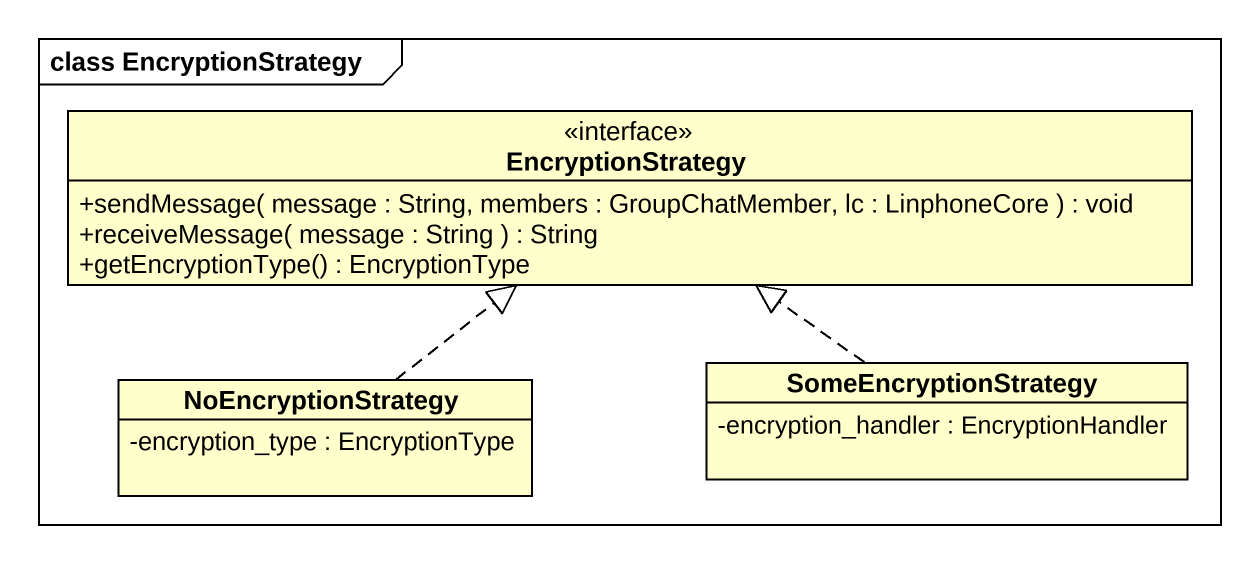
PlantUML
@startuml
mainframe class EncryptionStrategy
hide circle
hide empty members
skinparam classAttributeIconSize 0
interface EncryptionStrategy {
  +sendMessage( message : String, members : GroupChatMember, lc : LinphoneCore ) : void
  +receiveMessage( message : String ) : String
  +getEncryptionType() : EncryptionType
}
class SomeEncryptionStrategy {
  -encryption_handler : EncryptionHandler
}
class NoEncryptionStrategy {
  -encryption_type : EncryptionType
}
SomeEncryptionStrategy .up.|> EncryptionStrategy
NoEncryptionStrategy .up.|> EncryptionStrategy
@enduml
